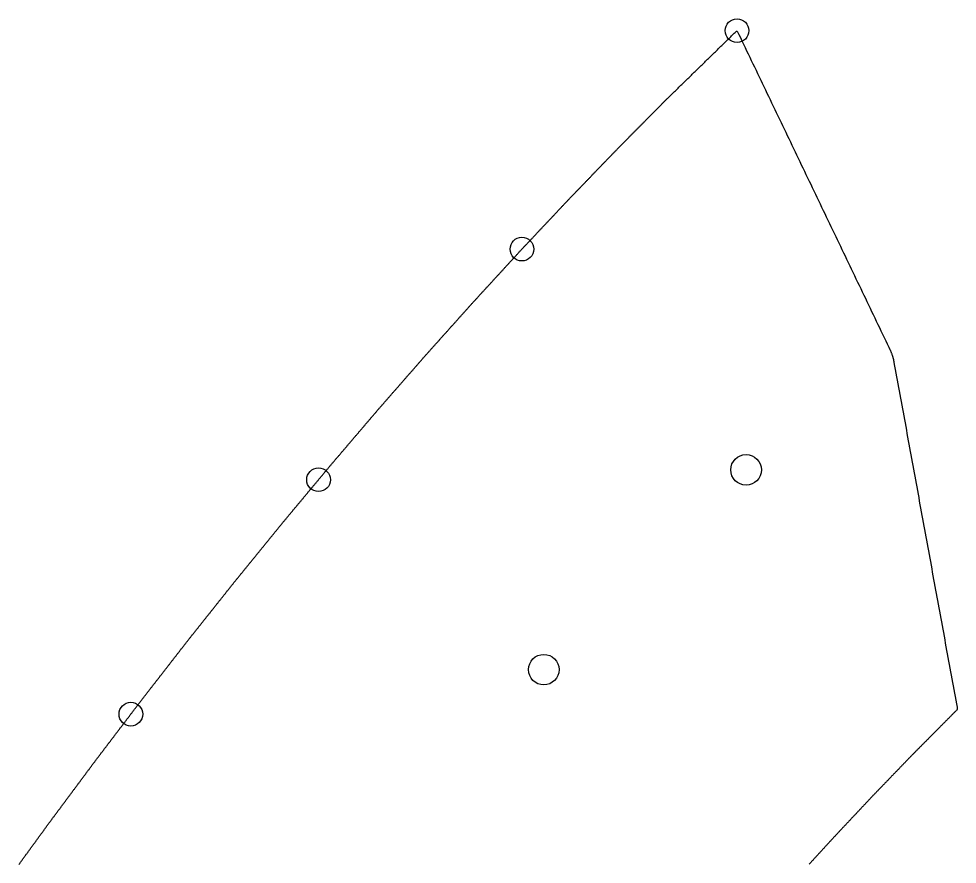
# Model space of a CAD drawing. Extents: x 1 to 322, y 1 to 270.
# Drawn here: x 70.38 to 90.2, y 53.63 to 71.47 of the extents above; entities that cross this region are included whole.
import ezdxf

# ---------------------------------------------------------------- set-up
doc = ezdxf.new("R2010")
doc.units = 0
doc.layers.get('0').update_dxf_attribs({"linetype": 'CONTINUOUS'})
doc.layers.add('DRILLING', color=3, linetype='CONTINUOUS')
doc.layers.add('RIB_INDICATION', color=1, linetype='CONTINUOUS')

msp = doc.modelspace()

# ---------------------------------------------------------------- linework, layer by layer
msp.add_polyline3d([(70.3823, 53.621, 0), (70.3922, 53.6346, 0), (70.4022, 53.6482, 0), (70.4121, 53.6619, 0), (70.422, 53.6755, 0), (70.4319, 53.6891, 0), (70.4419, 53.7027, 0), (70.4518, 53.7164, 0), (70.4617, 53.73, 0), (70.4716, 53.7436, 0), (70.4816, 53.7573, 0), (70.4915, 53.7709, 0), (70.5014, 53.7845, 0), (70.5113, 53.7981, 0), (70.5213, 53.8118, 0), (70.5312, 53.8254, 0), (70.5411, 53.839, 0), (70.551, 53.8526, 0), (70.561, 53.8663, 0), (70.5709, 53.8799, 0), (70.5808, 53.8935, 0), (70.5907, 53.9071, 0), (70.6007, 53.9208, 0), (70.6106, 53.9344, 0), (70.6205, 53.948, 0), (70.6304, 53.9616, 0), (70.6404, 53.9753, 0), (70.6503, 53.9889, 0), (70.6602, 54.0025, 0), (70.6701, 54.0162, 0), (70.6801, 54.0298, 0), (70.69, 54.0434, 0), (70.6999, 54.057, 0), (70.7098, 54.0707, 0), (70.7198, 54.0843, 0), (70.7297, 54.0979, 0), (70.7396, 54.1115, 0), (70.7495, 54.1252, 0), (70.7595, 54.1388, 0), (70.7694, 54.1524, 0), (70.7793, 54.166, 0), (70.7892, 54.1797, 0), (70.7992, 54.1933, 0), (70.8091, 54.2069, 0), (70.819, 54.2205, 0), (70.8289, 54.2342, 0), (70.8389, 54.2478, 0), (70.8488, 54.2614, 0), (70.8587, 54.2751, 0), (70.8686, 54.2887, 0), (70.8786, 54.3023, 0), (70.8885, 54.3159, 0), (70.8984, 54.3296, 0), (70.9083, 54.3432, 0), (70.9183, 54.3568, 0), (70.9282, 54.3704, 0), (70.9381, 54.3841, 0), (70.948, 54.3977, 0), (70.958, 54.4113, 0), (70.9679, 54.4249, 0), (70.9778, 54.4386, 0), (70.9877, 54.4522, 0), (70.9977, 54.4658, 0), (71.0076, 54.4795, 0), (71.0175, 54.4931, 0), (71.0275, 54.5066, 0), (71.0374, 54.52, 0), (71.0474, 54.5334, 0), (71.0574, 54.5468, 0), (71.0674, 54.5602, 0), (71.0773, 54.5736, 0), (71.0873, 54.587, 0), (71.0973, 54.6004, 0), (71.1073, 54.6138, 0), (71.1172, 54.6272, 0), (71.1272, 54.6406, 0), (71.1372, 54.654, 0), (71.1472, 54.6674, 0), (71.1571, 54.6808, 0), (71.1671, 54.6942, 0), (71.1771, 54.7076, 0), (71.1871, 54.721, 0), (71.197, 54.7344, 0), (71.207, 54.7478, 0), (71.217, 54.7612, 0), (71.227, 54.7746, 0), (71.2369, 54.7879, 0), (71.2469, 54.8013, 0), (71.2569, 54.8147, 0), (71.2669, 54.8281, 0), (71.2768, 54.8415, 0), (71.2868, 54.8549, 0), (71.2968, 54.8683, 0), (71.3067, 54.8817, 0), (71.3167, 54.8951, 0), (71.3267, 54.9085, 0), (71.3367, 54.9219, 0), (71.3466, 54.9353, 0), (71.3566, 54.9487, 0), (71.3666, 54.9621, 0), (71.3766, 54.9755, 0), (71.3865, 54.9889, 0), (71.3965, 55.0023, 0), (71.4065, 55.0157, 0), (71.4165, 55.0291, 0), (71.4264, 55.0425, 0), (71.4364, 55.0559, 0), (71.4464, 55.0693, 0), (71.4564, 55.0827, 0), (71.4663, 55.0961, 0), (71.4763, 55.1095, 0), (71.4863, 55.1229, 0), (71.4963, 55.1363, 0), (71.5062, 55.1497, 0), (71.5162, 55.1631, 0), (71.5262, 55.1765, 0), (71.5362, 55.1899, 0), (71.5461, 55.2033, 0), (71.5561, 55.2167, 0), (71.5661, 55.2301, 0), (71.5761, 55.2435, 0), (71.586, 55.2569, 0), (71.596, 55.2703, 0), (71.606, 55.2837, 0), (71.616, 55.2971, 0), (71.6259, 55.3105, 0), (71.6359, 55.3239, 0), (71.6459, 55.3373, 0), (71.6559, 55.3507, 0), (71.6658, 55.3641, 0), (71.6758, 55.3775, 0), (71.6858, 55.3909, 0), (71.6958, 55.4043, 0), (71.7057, 55.4177, 0), (71.7157, 55.431, 0), (71.7257, 55.4444, 0), (71.7357, 55.4578, 0), (71.7456, 55.4712, 0), (71.7556, 55.4846, 0), (71.7656, 55.498, 0), (71.7756, 55.5114, 0), (71.7855, 55.5248, 0), (71.7955, 55.5382, 0), (71.8055, 55.5516, 0), (71.8155, 55.565, 0), (71.8254, 55.5784, 0), (71.8354, 55.5918, 0), (71.8454, 55.6052, 0), (71.8554, 55.6186, 0), (71.8653, 55.632, 0), (71.8753, 55.6454, 0), (71.8853, 55.6588, 0), (71.8953, 55.6722, 0), (71.9052, 55.6856, 0), (71.9152, 55.699, 0), (71.9252, 55.7124, 0), (71.9352, 55.7258, 0), (71.9451, 55.7392, 0), (71.9551, 55.7526, 0), (71.9651, 55.766, 0), (71.9751, 55.7794, 0), (71.985, 55.7928, 0), (71.995, 55.8062, 0), (72.005, 55.8195, 0), (72.015, 55.8326, 0), (72.0251, 55.8458, 0), (72.0351, 55.859, 0), (72.0451, 55.8721, 0), (72.0551, 55.8853, 0), (72.0652, 55.8985, 0), (72.0752, 55.9116, 0), (72.0852, 55.9248, 0), (72.0952, 55.938, 0), (72.1053, 55.9511, 0), (72.1153, 55.9643, 0), (72.1253, 55.9775, 0), (72.1353, 55.9907, 0), (72.1454, 56.0038, 0), (72.1554, 56.017, 0), (72.1654, 56.0302, 0), (72.1754, 56.0433, 0), (72.1855, 56.0565, 0), (72.1955, 56.0697, 0), (72.2055, 56.0828, 0), (72.2155, 56.096, 0), (72.2256, 56.1092, 0), (72.2356, 56.1223, 0), (72.2456, 56.1355, 0), (72.2556, 56.1487, 0), (72.2657, 56.1619, 0), (72.2757, 56.175, 0), (72.2857, 56.1882, 0), (72.2957, 56.2014, 0), (72.3058, 56.2145, 0), (72.3158, 56.2277, 0), (72.3258, 56.2409, 0), (72.3358, 56.254, 0), (72.3459, 56.2672, 0), (72.3559, 56.2804, 0), (72.3659, 56.2936, 0), (72.3759, 56.3067, 0), (72.386, 56.3199, 0), (72.396, 56.3331, 0), (72.406, 56.3462, 0), (72.416, 56.3594, 0), (72.4261, 56.3726, 0), (72.4361, 56.3857, 0), (72.4461, 56.3989, 0), (72.4561, 56.4121, 0), (72.4662, 56.4252, 0), (72.4762, 56.4384, 0), (72.4862, 56.4516, 0), (72.4962, 56.4648, 0), (72.5063, 56.4779, 0), (72.5163, 56.4911, 0), (72.5263, 56.5043, 0), (72.5363, 56.5174, 0), (72.5463, 56.5306, 0), (72.5564, 56.5438, 0), (72.5664, 56.5569, 0), (72.5764, 56.5701, 0), (72.5864, 56.5833, 0), (72.5965, 56.5965, 0), (72.6065, 56.6096, 0), (72.6165, 56.6228, 0), (72.6265, 56.636, 0), (72.6366, 56.6491, 0), (72.6466, 56.6623, 0), (72.6566, 56.6755, 0), (72.6666, 56.6886, 0), (72.6767, 56.7018, 0), (72.6867, 56.715, 0), (72.6967, 56.7281, 0), (72.7067, 56.7413, 0), (72.7168, 56.7545, 0), (72.7268, 56.7677, 0), (72.7368, 56.7808, 0), (72.7468, 56.794, 0), (72.7569, 56.8072, 0), (72.7669, 56.8203, 0), (72.7769, 56.8335, 0), (72.7869, 56.8467, 0), (72.797, 56.8598, 0), (72.807, 56.873, 0), (72.817, 56.8862, 0), (72.827, 56.8994, 0), (72.8371, 56.9125, 0), (72.8471, 56.9257, 0), (72.8571, 56.9389, 0), (72.8671, 56.952, 0), (72.8772, 56.9652, 0), (72.8872, 56.9784, 0), (72.8972, 56.9915, 0), (72.9072, 57.0047, 0), (72.9173, 57.0179, 0), (72.9273, 57.031, 0), (72.9373, 57.0442, 0), (72.9473, 57.0574, 0), (72.9574, 57.0706, 0), (72.9674, 57.0837, 0), (72.9774, 57.0969, 0), (72.9875, 57.1099, 0), (72.9975, 57.1228, 0), (73.0076, 57.1358, 0), (73.0177, 57.1487, 0), (73.0278, 57.1617, 0), (73.0378, 57.1746, 0), (73.0479, 57.1875, 0), (73.058, 57.2005, 0), (73.0681, 57.2134, 0), (73.0781, 57.2264, 0), (73.0882, 57.2393, 0), (73.0983, 57.2522, 0), (73.1084, 57.2652, 0), (73.1184, 57.2781, 0), (73.1285, 57.2911, 0), (73.1386, 57.304, 0), (73.1487, 57.317, 0), (73.1587, 57.3299, 0), (73.1688, 57.3428, 0), (73.1789, 57.3558, 0), (73.189, 57.3687, 0), (73.199, 57.3817, 0), (73.2091, 57.3946, 0), (73.2192, 57.4075, 0), (73.2293, 57.4205, 0), (73.2393, 57.4334, 0), (73.2494, 57.4464, 0), (73.2595, 57.4593, 0), (73.2696, 57.4722, 0), (73.2796, 57.4852, 0), (73.2897, 57.4981, 0), (73.2998, 57.5111, 0), (73.3099, 57.524, 0), (73.3199, 57.537, 0), (73.33, 57.5499, 0), (73.3401, 57.5628, 0), (73.3502, 57.5758, 0), (73.3602, 57.5887, 0), (73.3703, 57.6017, 0), (73.3804, 57.6146, 0), (73.3905, 57.6275, 0), (73.4005, 57.6405, 0), (73.4106, 57.6534, 0), (73.4207, 57.6664, 0), (73.4308, 57.6793, 0), (73.4408, 57.6922, 0), (73.4509, 57.7052, 0), (73.461, 57.7181, 0), (73.4711, 57.7311, 0), (73.4811, 57.744, 0), (73.4912, 57.7569, 0), (73.5013, 57.7699, 0), (73.5114, 57.7828, 0), (73.5214, 57.7958, 0), (73.5315, 57.8087, 0), (73.5416, 57.8217, 0), (73.5517, 57.8346, 0), (73.5617, 57.8475, 0), (73.5718, 57.8605, 0), (73.5819, 57.8734, 0), (73.592, 57.8864, 0), (73.602, 57.8993, 0), (73.6121, 57.9122, 0), (73.6222, 57.9252, 0), (73.6322, 57.9381, 0), (73.6423, 57.9511, 0), (73.6524, 57.964, 0), (73.6625, 57.9769, 0), (73.6725, 57.9899, 0), (73.6826, 58.0028, 0), (73.6927, 58.0158, 0), (73.7028, 58.0287, 0), (73.7128, 58.0417, 0), (73.7229, 58.0546, 0), (73.733, 58.0675, 0), (73.7431, 58.0805, 0), (73.7531, 58.0934, 0), (73.7632, 58.1064, 0), (73.7733, 58.1193, 0), (73.7834, 58.1322, 0), (73.7934, 58.1452, 0), (73.8035, 58.1581, 0), (73.8136, 58.1711, 0), (73.8237, 58.184, 0), (73.8337, 58.1969, 0), (73.8438, 58.2099, 0), (73.8539, 58.2228, 0), (73.864, 58.2358, 0), (73.874, 58.2487, 0), (73.8841, 58.2616, 0), (73.8942, 58.2746, 0), (73.9043, 58.2875, 0), (73.9143, 58.3005, 0), (73.9244, 58.3134, 0), (73.9345, 58.3264, 0), (73.9446, 58.3393, 0), (73.9546, 58.3522, 0), (73.9647, 58.3652, 0), (73.9748, 58.3779, 0), (73.985, 58.3906, 0), (73.9951, 58.4034, 0), (74.0052, 58.4161, 0), (74.0153, 58.4288, 0), (74.0255, 58.4415, 0), (74.0356, 58.4542, 0), (74.0457, 58.4669, 0), (74.0558, 58.4796, 0), (74.0659, 58.4923, 0), (74.0761, 58.5051, 0), (74.0862, 58.5178, 0), (74.0963, 58.5305, 0), (74.1064, 58.5432, 0), (74.1166, 58.5559, 0), (74.1267, 58.5686, 0), (74.1368, 58.5813, 0), (74.1469, 58.594, 0), (74.1571, 58.6068, 0), (74.1672, 58.6195, 0), (74.1773, 58.6322, 0), (74.1874, 58.6449, 0), (74.1976, 58.6576, 0), (74.2077, 58.6703, 0), (74.2178, 58.683, 0), (74.2279, 58.6957, 0), (74.2381, 58.7085, 0), (74.2482, 58.7212, 0), (74.2583, 58.7339, 0), (74.2684, 58.7466, 0), (74.2786, 58.7593, 0), (74.2887, 58.772, 0), (74.2988, 58.7847, 0), (74.3089, 58.7974, 0), (74.3191, 58.8102, 0), (74.3292, 58.8229, 0), (74.3393, 58.8356, 0), (74.3494, 58.8483, 0), (74.3596, 58.861, 0), (74.3697, 58.8737, 0), (74.3798, 58.8864, 0), (74.3899, 58.8991, 0), (74.4001, 58.9119, 0), (74.4102, 58.9246, 0), (74.4203, 58.9373, 0), (74.4304, 58.95, 0), (74.4406, 58.9627, 0), (74.4507, 58.9754, 0), (74.4608, 58.9881, 0), (74.4709, 59.0008, 0), (74.4811, 59.0136, 0), (74.4912, 59.0263, 0), (74.5013, 59.039, 0), (74.5114, 59.0517, 0), (74.5216, 59.0644, 0), (74.5317, 59.0771, 0), (74.5418, 59.0898, 0), (74.5519, 59.1025, 0), (74.5621, 59.1153, 0), (74.5722, 59.128, 0), (74.5823, 59.1407, 0), (74.5924, 59.1534, 0), (74.6026, 59.1661, 0), (74.6127, 59.1788, 0), (74.6228, 59.1915, 0), (74.6329, 59.2042, 0), (74.643, 59.217, 0), (74.6532, 59.2297, 0), (74.6633, 59.2424, 0), (74.6734, 59.2551, 0), (74.6835, 59.2678, 0), (74.6937, 59.2805, 0), (74.7038, 59.2932, 0), (74.7139, 59.3059, 0), (74.724, 59.3187, 0), (74.7342, 59.3314, 0), (74.7443, 59.3441, 0), (74.7544, 59.3568, 0), (74.7645, 59.3695, 0), (74.7747, 59.3822, 0), (74.7848, 59.3949, 0), (74.7949, 59.4076, 0), (74.805, 59.4204, 0), (74.8152, 59.4331, 0), (74.8253, 59.4458, 0), (74.8354, 59.4585, 0), (74.8455, 59.4712, 0), (74.8557, 59.4839, 0), (74.8658, 59.4966, 0), (74.8759, 59.5093, 0), (74.886, 59.5221, 0), (74.8962, 59.5348, 0), (74.9063, 59.5475, 0), (74.9164, 59.5602, 0), (74.9265, 59.5729, 0), (74.9367, 59.5856, 0), (74.9468, 59.5983, 0), (74.9569, 59.611, 0), (74.9671, 59.6235, 0), (74.9773, 59.636, 0), (74.9874, 59.6485, 0), (74.9976, 59.661, 0), (75.0078, 59.6735, 0), (75.018, 59.686, 0), (75.0281, 59.6984, 0), (75.0383, 59.7109, 0), (75.0485, 59.7234, 0), (75.0587, 59.7359, 0), (75.0688, 59.7484, 0), (75.079, 59.7609, 0), (75.0892, 59.7734, 0), (75.0994, 59.7858, 0), (75.1095, 59.7983, 0), (75.1197, 59.8108, 0), (75.1299, 59.8233, 0), (75.14, 59.8358, 0), (75.1502, 59.8483, 0), (75.1604, 59.8607, 0), (75.1706, 59.8732, 0), (75.1807, 59.8857, 0), (75.1909, 59.8982, 0), (75.2011, 59.9107, 0), (75.2113, 59.9232, 0), (75.2214, 59.9356, 0), (75.2316, 59.9481, 0), (75.2418, 59.9606, 0), (75.252, 59.9731, 0), (75.2621, 59.9856, 0), (75.2723, 59.9981, 0), (75.2825, 60.0106, 0), (75.2927, 60.023, 0), (75.3028, 60.0355, 0), (75.313, 60.048, 0), (75.3232, 60.0605, 0), (75.3334, 60.073, 0), (75.3435, 60.0855, 0), (75.3537, 60.0979, 0), (75.3639, 60.1104, 0), (75.3741, 60.1229, 0), (75.3842, 60.1354, 0), (75.3944, 60.1479, 0), (75.4046, 60.1604, 0), (75.4148, 60.1728, 0), (75.4249, 60.1853, 0), (75.4351, 60.1978, 0), (75.4453, 60.2103, 0), (75.4555, 60.2228, 0), (75.4656, 60.2353, 0), (75.4758, 60.2477, 0), (75.486, 60.2602, 0), (75.4962, 60.2727, 0), (75.5063, 60.2852, 0), (75.5165, 60.2977, 0), (75.5267, 60.3102, 0), (75.5369, 60.3227, 0), (75.547, 60.3351, 0), (75.5572, 60.3476, 0), (75.5674, 60.3601, 0), (75.5775, 60.3726, 0), (75.5877, 60.3851, 0), (75.5979, 60.3976, 0), (75.6081, 60.41, 0), (75.6182, 60.4225, 0), (75.6284, 60.435, 0), (75.6386, 60.4475, 0), (75.6488, 60.46, 0), (75.6589, 60.4725, 0), (75.6691, 60.4849, 0), (75.6793, 60.4974, 0), (75.6895, 60.5099, 0), (75.6996, 60.5224, 0), (75.7098, 60.5349, 0), (75.72, 60.5474, 0), (75.7302, 60.5599, 0), (75.7403, 60.5723, 0), (75.7505, 60.5848, 0), (75.7607, 60.5973, 0), (75.7709, 60.6098, 0), (75.781, 60.6223, 0), (75.7912, 60.6348, 0), (75.8014, 60.6472, 0), (75.8116, 60.6597, 0), (75.8217, 60.6722, 0), (75.8319, 60.6847, 0), (75.8421, 60.6972, 0), (75.8523, 60.7097, 0), (75.8624, 60.7221, 0), (75.8726, 60.7346, 0), (75.8828, 60.7471, 0), (75.893, 60.7596, 0), (75.9031, 60.7721, 0), (75.9133, 60.7846, 0), (75.9235, 60.7971, 0), (75.9337, 60.8095, 0), (75.9438, 60.822, 0), (75.954, 60.8345, 0), (75.9642, 60.8467, 0), (75.9745, 60.859, 0), (75.9847, 60.8713, 0), (75.9949, 60.8835, 0), (76.0051, 60.8958, 0), (76.0154, 60.908, 0), (76.0256, 60.9203, 0), (76.0358, 60.9325, 0), (76.046, 60.9448, 0), (76.0563, 60.957, 0), (76.0665, 60.9693, 0), (76.0767, 60.9816, 0), (76.0869, 60.9938, 0), (76.0972, 61.0061, 0), (76.1074, 61.0183, 0), (76.1176, 61.0306, 0), (76.1278, 61.0428, 0), (76.138, 61.0551, 0), (76.1483, 61.0673, 0), (76.1585, 61.0796, 0), (76.1687, 61.0919, 0), (76.1789, 61.1041, 0), (76.1892, 61.1164, 0), (76.1994, 61.1286, 0), (76.2096, 61.1409, 0), (76.2198, 61.1531, 0), (76.2301, 61.1654, 0), (76.2403, 61.1776, 0), (76.2505, 61.1899, 0), (76.2607, 61.2022, 0), (76.271, 61.2144, 0), (76.2812, 61.2267, 0), (76.2914, 61.2389, 0), (76.3016, 61.2512, 0), (76.3119, 61.2634, 0), (76.3221, 61.2757, 0), (76.3323, 61.2879, 0), (76.3425, 61.3002, 0), (76.3528, 61.3125, 0), (76.363, 61.3247, 0), (76.3732, 61.337, 0), (76.3834, 61.3492, 0), (76.3937, 61.3615, 0), (76.4039, 61.3737, 0), (76.4141, 61.386, 0), (76.4243, 61.3982, 0), (76.4346, 61.4105, 0), (76.4448, 61.4228, 0), (76.455, 61.435, 0), (76.4652, 61.4473, 0), (76.4755, 61.4595, 0), (76.4857, 61.4718, 0), (76.4959, 61.484, 0), (76.5061, 61.4963, 0), (76.5163, 61.5086, 0), (76.5266, 61.5208, 0), (76.5368, 61.5331, 0), (76.547, 61.5453, 0), (76.5572, 61.5576, 0), (76.5675, 61.5698, 0), (76.5777, 61.5821, 0), (76.5879, 61.5943, 0), (76.5981, 61.6066, 0), (76.6084, 61.6189, 0), (76.6186, 61.6311, 0), (76.6288, 61.6434, 0), (76.639, 61.6556, 0), (76.6493, 61.6679, 0), (76.6595, 61.6801, 0), (76.6697, 61.6924, 0), (76.6799, 61.7046, 0), (76.6902, 61.7169, 0), (76.7004, 61.7292, 0), (76.7106, 61.7414, 0), (76.7208, 61.7537, 0), (76.7311, 61.7659, 0), (76.7413, 61.7782, 0), (76.7515, 61.7904, 0), (76.7617, 61.8027, 0), (76.772, 61.8149, 0), (76.7822, 61.8272, 0), (76.7924, 61.8395, 0), (76.8026, 61.8517, 0), (76.8129, 61.864, 0), (76.8231, 61.8762, 0), (76.8333, 61.8885, 0), (76.8435, 61.9007, 0), (76.8538, 61.913, 0), (76.864, 61.9252, 0), (76.8742, 61.9375, 0), (76.8844, 61.9498, 0), (76.8947, 61.962, 0), (76.9049, 61.9743, 0), (76.9151, 61.9865, 0), (76.9253, 61.9988, 0), (76.9355, 62.011, 0), (76.9458, 62.0233, 0), (76.956, 62.0355, 0), (76.9663, 62.0475, 0), (76.9766, 62.0596, 0), (76.9868, 62.0716, 0), (76.9971, 62.0836, 0), (77.0074, 62.0956, 0), (77.0177, 62.1077, 0), (77.0279, 62.1197, 0), (77.0382, 62.1317, 0), (77.0485, 62.1437, 0), (77.0588, 62.1558, 0), (77.069, 62.1678, 0), (77.0793, 62.1798, 0), (77.0896, 62.1919, 0), (77.0998, 62.2039, 0), (77.1101, 62.2159, 0), (77.1204, 62.2279, 0), (77.1307, 62.24, 0), (77.1409, 62.252, 0), (77.1512, 62.264, 0), (77.1615, 62.276, 0), (77.1718, 62.2881, 0), (77.182, 62.3001, 0), (77.1923, 62.3121, 0), (77.2026, 62.3242, 0), (77.2129, 62.3362, 0), (77.2231, 62.3482, 0), (77.2334, 62.3602, 0), (77.2437, 62.3723, 0), (77.254, 62.3843, 0), (77.2642, 62.3963, 0), (77.2745, 62.4083, 0), (77.2848, 62.4204, 0), (77.2951, 62.4324, 0), (77.3053, 62.4444, 0), (77.3156, 62.4565, 0), (77.3259, 62.4685, 0), (77.3362, 62.4805, 0), (77.3464, 62.4925, 0), (77.3567, 62.5046, 0), (77.367, 62.5166, 0), (77.3773, 62.5286, 0), (77.3875, 62.5406, 0), (77.3978, 62.5527, 0), (77.4081, 62.5647, 0), (77.4184, 62.5767, 0), (77.4286, 62.5888, 0), (77.4389, 62.6008, 0), (77.4492, 62.6128, 0), (77.4594, 62.6248, 0), (77.4697, 62.6369, 0), (77.48, 62.6489, 0), (77.4903, 62.6609, 0), (77.5005, 62.6729, 0), (77.5108, 62.685, 0), (77.5211, 62.697, 0), (77.5314, 62.709, 0), (77.5416, 62.7211, 0), (77.5519, 62.7331, 0), (77.5622, 62.7451, 0), (77.5725, 62.7571, 0), (77.5827, 62.7692, 0), (77.593, 62.7812, 0), (77.6033, 62.7932, 0), (77.6136, 62.8052, 0), (77.6238, 62.8173, 0), (77.6341, 62.8293, 0), (77.6444, 62.8413, 0), (77.6547, 62.8534, 0), (77.6649, 62.8654, 0), (77.6752, 62.8774, 0), (77.6855, 62.8894, 0), (77.6958, 62.9015, 0), (77.706, 62.9135, 0), (77.7163, 62.9255, 0), (77.7266, 62.9375, 0), (77.7369, 62.9496, 0), (77.7471, 62.9616, 0), (77.7574, 62.9736, 0), (77.7677, 62.9857, 0), (77.778, 62.9977, 0), (77.7882, 63.0097, 0), (77.7985, 63.0217, 0), (77.8088, 63.0338, 0), (77.819, 63.0458, 0), (77.8293, 63.0578, 0), (77.8396, 63.0698, 0), (77.8499, 63.0819, 0), (77.8601, 63.0939, 0), (77.8704, 63.1059, 0), (77.8807, 63.118, 0), (77.891, 63.13, 0), (77.9012, 63.142, 0), (77.9115, 63.154, 0), (77.9218, 63.1661, 0), (77.9321, 63.1781, 0), (77.9423, 63.1901, 0), (77.9526, 63.2021, 0), (77.9629, 63.2141, 0), (77.9732, 63.2259, 0), (77.9836, 63.2377, 0), (77.9939, 63.2495, 0), (78.0042, 63.2613, 0), (78.0145, 63.2731, 0), (78.0249, 63.2849, 0), (78.0352, 63.2967, 0), (78.0455, 63.3085, 0), (78.0558, 63.3203, 0), (78.0661, 63.3321, 0), (78.0765, 63.3439, 0), (78.0868, 63.3557, 0), (78.0971, 63.3675, 0), (78.1074, 63.3793, 0), (78.1178, 63.3911, 0), (78.1281, 63.4029, 0), (78.1384, 63.4147, 0), (78.1487, 63.4265, 0), (78.1591, 63.4383, 0), (78.1694, 63.4501, 0), (78.1797, 63.4619, 0), (78.19, 63.4737, 0), (78.2004, 63.4855, 0), (78.2107, 63.4973, 0), (78.221, 63.5091, 0), (78.2313, 63.5209, 0), (78.2417, 63.5327, 0), (78.252, 63.5445, 0), (78.2623, 63.5563, 0), (78.2726, 63.5681, 0), (78.283, 63.5799, 0), (78.2933, 63.5917, 0), (78.3036, 63.6035, 0), (78.3139, 63.6153, 0), (78.3243, 63.6271, 0), (78.3346, 63.6389, 0), (78.3449, 63.6507, 0), (78.3552, 63.6625, 0), (78.3655, 63.6743, 0), (78.3759, 63.6861, 0), (78.3862, 63.6979, 0), (78.3965, 63.7096, 0), (78.4068, 63.7214, 0), (78.4172, 63.7332, 0), (78.4275, 63.745, 0), (78.4378, 63.7568, 0), (78.4481, 63.7686, 0), (78.4585, 63.7804, 0), (78.4688, 63.7922, 0), (78.4791, 63.804, 0), (78.4894, 63.8158, 0), (78.4998, 63.8276, 0), (78.5101, 63.8394, 0), (78.5204, 63.8512, 0), (78.5307, 63.863, 0), (78.5411, 63.8748, 0), (78.5514, 63.8866, 0), (78.5617, 63.8984, 0), (78.572, 63.9102, 0), (78.5824, 63.922, 0), (78.5927, 63.9338, 0), (78.603, 63.9456, 0), (78.6133, 63.9574, 0), (78.6237, 63.9692, 0), (78.634, 63.981, 0), (78.6443, 63.9928, 0), (78.6546, 64.0046, 0), (78.665, 64.0164, 0), (78.6753, 64.0282, 0), (78.6856, 64.04, 0), (78.6959, 64.0518, 0), (78.7062, 64.0636, 0), (78.7166, 64.0754, 0), (78.7269, 64.0872, 0), (78.7372, 64.099, 0), (78.7475, 64.1108, 0), (78.7579, 64.1226, 0), (78.7682, 64.1344, 0), (78.7785, 64.1462, 0), (78.7888, 64.158, 0), (78.7992, 64.1698, 0), (78.8095, 64.1816, 0), (78.8198, 64.1934, 0), (78.8301, 64.2052, 0), (78.8405, 64.217, 0), (78.8508, 64.2288, 0), (78.8611, 64.2406, 0), (78.8714, 64.2524, 0), (78.8818, 64.2642, 0), (78.8921, 64.276, 0), (78.9024, 64.2878, 0), (78.9127, 64.2996, 0), (78.9231, 64.3114, 0), (78.9334, 64.3232, 0), (78.9437, 64.335, 0), (78.954, 64.3468, 0), (78.9644, 64.3586, 0), (78.9747, 64.3703, 0), (78.9851, 64.3819, 0), (78.9954, 64.3934, 0), (79.0058, 64.405, 0), (79.0162, 64.4166, 0), (79.0266, 64.4281, 0), (79.0369, 64.4397, 0), (79.0473, 64.4513, 0), (79.0577, 64.4628, 0), (79.0681, 64.4744, 0), (79.0784, 64.486, 0), (79.0888, 64.4976, 0), (79.0992, 64.5091, 0), (79.1096, 64.5207, 0), (79.1199, 64.5323, 0), (79.1303, 64.5438, 0), (79.1407, 64.5554, 0), (79.1511, 64.567, 0), (79.1614, 64.5785, 0), (79.1718, 64.5901, 0), (79.1822, 64.6017, 0), (79.1926, 64.6133, 0), (79.2029, 64.6248, 0), (79.2133, 64.6364, 0), (79.2237, 64.648, 0), (79.2341, 64.6595, 0), (79.2444, 64.6711, 0), (79.2548, 64.6827, 0), (79.2652, 64.6943, 0), (79.2755, 64.7058, 0), (79.2859, 64.7174, 0), (79.2963, 64.729, 0), (79.3067, 64.7405, 0), (79.317, 64.7521, 0), (79.3274, 64.7637, 0), (79.3378, 64.7752, 0), (79.3482, 64.7868, 0), (79.3585, 64.7984, 0), (79.3689, 64.81, 0), (79.3793, 64.8215, 0), (79.3897, 64.8331, 0), (79.4, 64.8447, 0), (79.4104, 64.8562, 0), (79.4208, 64.8678, 0), (79.4312, 64.8794, 0), (79.4415, 64.891, 0), (79.4519, 64.9025, 0), (79.4623, 64.9141, 0), (79.4727, 64.9257, 0), (79.483, 64.9372, 0), (79.4934, 64.9488, 0), (79.5038, 64.9604, 0), (79.5142, 64.9719, 0), (79.5245, 64.9835, 0), (79.5349, 64.9951, 0), (79.5453, 65.0067, 0), (79.5557, 65.0182, 0), (79.566, 65.0298, 0), (79.5764, 65.0414, 0), (79.5868, 65.0529, 0), (79.5971, 65.0645, 0), (79.6075, 65.0761, 0), (79.6179, 65.0876, 0), (79.6283, 65.0992, 0), (79.6386, 65.1108, 0), (79.649, 65.1224, 0), (79.6594, 65.1339, 0), (79.6698, 65.1455, 0), (79.6801, 65.1571, 0), (79.6905, 65.1686, 0), (79.7009, 65.1802, 0), (79.7113, 65.1918, 0), (79.7216, 65.2034, 0), (79.732, 65.2149, 0), (79.7424, 65.2265, 0), (79.7528, 65.2381, 0), (79.7631, 65.2496, 0), (79.7735, 65.2612, 0), (79.7839, 65.2728, 0), (79.7943, 65.2843, 0), (79.8046, 65.2959, 0), (79.815, 65.3075, 0), (79.8254, 65.3191, 0), (79.8358, 65.3306, 0), (79.8461, 65.3422, 0), (79.8565, 65.3538, 0), (79.8669, 65.3653, 0), (79.8772, 65.3769, 0), (79.8876, 65.3885, 0), (79.898, 65.4, 0), (79.9084, 65.4116, 0), (79.9187, 65.4232, 0), (79.9291, 65.4348, 0), (79.9395, 65.4463, 0), (79.9499, 65.4579, 0), (79.9602, 65.4695, 0), (79.9706, 65.481, 0), (79.981, 65.4926, 0), (79.9914, 65.5041, 0), (80.0018, 65.5154, 0), (80.0122, 65.5267, 0), (80.0227, 65.5381, 0), (80.0331, 65.5494, 0), (80.0435, 65.5608, 0), (80.0539, 65.5721, 0), (80.0644, 65.5834, 0), (80.0748, 65.5948, 0), (80.0852, 65.6061, 0), (80.0956, 65.6175, 0), (80.1061, 65.6288, 0), (80.1165, 65.6402, 0), (80.1269, 65.6515, 0), (80.1373, 65.6628, 0), (80.1478, 65.6742, 0), (80.1582, 65.6855, 0), (80.1686, 65.6969, 0), (80.179, 65.7082, 0), (80.1894, 65.7195, 0), (80.1999, 65.7309, 0), (80.2103, 65.7422, 0), (80.2207, 65.7536, 0), (80.2311, 65.7649, 0), (80.2416, 65.7763, 0), (80.252, 65.7876, 0), (80.2624, 65.7989, 0), (80.2728, 65.8103, 0), (80.2833, 65.8216, 0), (80.2937, 65.833, 0), (80.3041, 65.8443, 0), (80.3145, 65.8557, 0), (80.325, 65.867, 0), (80.3354, 65.8783, 0), (80.3458, 65.8897, 0), (80.3562, 65.901, 0), (80.3667, 65.9124, 0), (80.3771, 65.9237, 0), (80.3875, 65.935, 0), (80.3979, 65.9464, 0), (80.4084, 65.9577, 0), (80.4188, 65.9691, 0), (80.4292, 65.9804, 0), (80.4396, 65.9918, 0), (80.4501, 66.0031, 0), (80.4605, 66.0144, 0), (80.4709, 66.0258, 0), (80.4813, 66.0371, 0), (80.4917, 66.0485, 0), (80.5022, 66.0598, 0), (80.5126, 66.0711, 0), (80.523, 66.0825, 0), (80.5334, 66.0938, 0), (80.5439, 66.1052, 0), (80.5543, 66.1165, 0), (80.5647, 66.1279, 0), (80.5751, 66.1392, 0), (80.5856, 66.1505, 0), (80.596, 66.1619, 0), (80.6064, 66.1732, 0), (80.6168, 66.1846, 0), (80.6273, 66.1959, 0), (80.6377, 66.2073, 0), (80.6481, 66.2186, 0), (80.6585, 66.2299, 0), (80.669, 66.2413, 0), (80.6794, 66.2526, 0), (80.6898, 66.264, 0), (80.7002, 66.2753, 0), (80.7107, 66.2866, 0), (80.7211, 66.298, 0), (80.7315, 66.3093, 0), (80.7419, 66.3207, 0), (80.7523, 66.332, 0), (80.7628, 66.3434, 0), (80.7732, 66.3547, 0), (80.7836, 66.366, 0), (80.794, 66.3774, 0), (80.8045, 66.3887, 0), (80.8149, 66.4001, 0), (80.8253, 66.4114, 0), (80.8357, 66.4227, 0), (80.8462, 66.4341, 0), (80.8566, 66.4454, 0), (80.867, 66.4568, 0), (80.8774, 66.4681, 0), (80.8879, 66.4795, 0), (80.8983, 66.4908, 0), (80.9087, 66.5021, 0), (80.9191, 66.5135, 0), (80.9296, 66.5248, 0), (80.94, 66.5362, 0), (80.9504, 66.5475, 0), (80.9608, 66.5589, 0), (80.9713, 66.5702, 0), (80.9817, 66.5815, 0), (80.9921, 66.5929, 0), (81.0025, 66.6042, 0), (81.013, 66.6154, 0), (81.0235, 66.6265, 0), (81.0339, 66.6376, 0), (81.0444, 66.6487, 0), (81.0549, 66.6599, 0), (81.0654, 66.671, 0), (81.0758, 66.6821, 0), (81.0863, 66.6932, 0), (81.0968, 66.7043, 0), (81.1072, 66.7154, 0), (81.1177, 66.7265, 0), (81.1282, 66.7377, 0), (81.1387, 66.7488, 0), (81.1491, 66.7599, 0), (81.1596, 66.771, 0), (81.1701, 66.7821, 0), (81.1806, 66.7932, 0), (81.191, 66.8043, 0), (81.2015, 66.8154, 0), (81.212, 66.8266, 0), (81.2225, 66.8377, 0), (81.2329, 66.8488, 0), (81.2434, 66.8599, 0), (81.2539, 66.871, 0), (81.2644, 66.8821, 0), (81.2748, 66.8932, 0), (81.2853, 66.9044, 0), (81.2958, 66.9155, 0), (81.3063, 66.9266, 0), (81.3167, 66.9377, 0), (81.3272, 66.9488, 0), (81.3377, 66.9599, 0), (81.3481, 66.971, 0), (81.3586, 66.9822, 0), (81.3691, 66.9933, 0), (81.3796, 67.0044, 0), (81.39, 67.0155, 0), (81.4005, 67.0266, 0), (81.411, 67.0377, 0), (81.4215, 67.0488, 0), (81.4319, 67.0599, 0), (81.4424, 67.0711, 0), (81.4529, 67.0822, 0), (81.4634, 67.0933, 0), (81.4738, 67.1044, 0), (81.4843, 67.1155, 0), (81.4948, 67.1266, 0), (81.5053, 67.1377, 0), (81.5157, 67.1489, 0), (81.5262, 67.16, 0), (81.5367, 67.1711, 0), (81.5472, 67.1822, 0), (81.5576, 67.1933, 0), (81.5681, 67.2044, 0), (81.5786, 67.2155, 0), (81.5891, 67.2266, 0), (81.5995, 67.2378, 0), (81.61, 67.2489, 0), (81.6205, 67.26, 0), (81.6309, 67.2711, 0), (81.6414, 67.2822, 0), (81.6519, 67.2933, 0), (81.6624, 67.3044, 0), (81.6728, 67.3156, 0), (81.6833, 67.3267, 0), (81.6938, 67.3378, 0), (81.7043, 67.3489, 0), (81.7147, 67.36, 0), (81.7252, 67.3711, 0), (81.7357, 67.3822, 0), (81.7462, 67.3934, 0), (81.7566, 67.4045, 0), (81.7671, 67.4156, 0), (81.7776, 67.4267, 0), (81.7881, 67.4378, 0), (81.7985, 67.4489, 0), (81.809, 67.46, 0), (81.8195, 67.4711, 0), (81.83, 67.4823, 0), (81.8404, 67.4934, 0), (81.8509, 67.5045, 0), (81.8614, 67.5156, 0), (81.8718, 67.5267, 0), (81.8823, 67.5378, 0), (81.8928, 67.5489, 0), (81.9033, 67.5601, 0), (81.9137, 67.5712, 0), (81.9242, 67.5823, 0), (81.9347, 67.5934, 0), (81.9452, 67.6045, 0), (81.9556, 67.6156, 0), (81.9661, 67.6267, 0), (81.9766, 67.6378, 0), (81.9871, 67.649, 0), (81.9975, 67.6601, 0), (82.008, 67.6712, 0), (82.0185, 67.6823, 0), (82.029, 67.6934, 0), (82.0395, 67.7043, 0), (82.05, 67.7152, 0), (82.0605, 67.7261, 0), (82.071, 67.737, 0), (82.0816, 67.7479, 0), (82.0921, 67.7588, 0), (82.1026, 67.7697, 0), (82.1131, 67.7805, 0), (82.1237, 67.7914, 0), (82.1342, 67.8023, 0), (82.1447, 67.8132, 0), (82.1552, 67.8241, 0), (82.1658, 67.835, 0), (82.1763, 67.8459, 0), (82.1868, 67.8567, 0), (82.1973, 67.8676, 0), (82.2079, 67.8785, 0), (82.2184, 67.8894, 0), (82.2289, 67.9003, 0), (82.2394, 67.9112, 0), (82.2499, 67.922, 0), (82.2605, 67.9329, 0), (82.271, 67.9438, 0), (82.2815, 67.9547, 0), (82.292, 67.9656, 0), (82.3026, 67.9765, 0), (82.3131, 67.9874, 0), (82.3236, 67.9982, 0), (82.3341, 68.0091, 0), (82.3447, 68.02, 0), (82.3552, 68.0309, 0), (82.3657, 68.0418, 0), (82.3762, 68.0527, 0), (82.3868, 68.0636, 0), (82.3973, 68.0744, 0), (82.4078, 68.0853, 0), (82.4183, 68.0962, 0), (82.4289, 68.1071, 0), (82.4394, 68.118, 0), (82.4499, 68.1289, 0), (82.4604, 68.1397, 0), (82.471, 68.1506, 0), (82.4815, 68.1615, 0), (82.492, 68.1724, 0), (82.5025, 68.1833, 0), (82.513, 68.1942, 0), (82.5236, 68.2051, 0), (82.5341, 68.2159, 0), (82.5446, 68.2268, 0), (82.5551, 68.2377, 0), (82.5657, 68.2486, 0), (82.5762, 68.2595, 0), (82.5867, 68.2704, 0), (82.5972, 68.2813, 0), (82.6078, 68.2921, 0), (82.6183, 68.303, 0), (82.6288, 68.3139, 0), (82.6393, 68.3248, 0), (82.6499, 68.3357, 0), (82.6604, 68.3466, 0), (82.6709, 68.3574, 0), (82.6814, 68.3683, 0), (82.692, 68.3792, 0), (82.7025, 68.3901, 0), (82.713, 68.401, 0), (82.7235, 68.4119, 0), (82.734, 68.4228, 0), (82.7446, 68.4336, 0), (82.7551, 68.4445, 0), (82.7656, 68.4554, 0), (82.7761, 68.4663, 0), (82.7867, 68.4772, 0), (82.7972, 68.4881, 0), (82.8077, 68.499, 0), (82.8182, 68.5098, 0), (82.8288, 68.5207, 0), (82.8393, 68.5316, 0), (82.8498, 68.5425, 0), (82.8603, 68.5534, 0), (82.8709, 68.5643, 0), (82.8814, 68.5752, 0), (82.8919, 68.586, 0), (82.9024, 68.5969, 0), (82.913, 68.6078, 0), (82.9235, 68.6187, 0), (82.934, 68.6296, 0), (82.9445, 68.6405, 0), (82.955, 68.6513, 0), (82.9656, 68.6622, 0), (82.9761, 68.6731, 0), (82.9866, 68.684, 0), (82.9971, 68.6949, 0), (83.0077, 68.7058, 0), (83.0182, 68.7167, 0), (83.0287, 68.7275, 0), (83.0392, 68.7384, 0), (83.0498, 68.7493, 0), (83.0603, 68.7602, 0), (83.0709, 68.7709, 0), (83.0814, 68.7815, 0), (83.092, 68.7922, 0), (83.1026, 68.8028, 0), (83.1132, 68.8135, 0), (83.1237, 68.8242, 0), (83.1343, 68.8348, 0), (83.1449, 68.8455, 0), (83.1554, 68.8561, 0), (83.166, 68.8668, 0), (83.1766, 68.8774, 0), (83.1872, 68.8881, 0), (83.1977, 68.8988, 0), (83.2083, 68.9094, 0), (83.2189, 68.9201, 0), (83.2295, 68.9307, 0), (83.24, 68.9414, 0), (83.2506, 68.952, 0), (83.2612, 68.9627, 0), (83.2718, 68.9733, 0), (83.2823, 68.984, 0), (83.2929, 68.9947, 0), (83.3035, 69.0053, 0), (83.3141, 69.016, 0), (83.3246, 69.0266, 0), (83.3352, 69.0373, 0), (83.3458, 69.0479, 0), (83.3563, 69.0586, 0), (83.3669, 69.0693, 0), (83.3775, 69.0799, 0), (83.3881, 69.0906, 0), (83.3986, 69.1012, 0), (83.4092, 69.1119, 0), (83.4198, 69.1225, 0), (83.4304, 69.1332, 0), (83.4409, 69.1439, 0), (83.4515, 69.1545, 0), (83.4621, 69.1652, 0), (83.4727, 69.1758, 0), (83.4832, 69.1865, 0), (83.4938, 69.1971, 0), (83.5044, 69.2078, 0), (83.515, 69.2184, 0), (83.5255, 69.2291, 0), (83.5361, 69.2398, 0), (83.5467, 69.2504, 0), (83.5573, 69.2611, 0), (83.5678, 69.2717, 0), (83.5784, 69.2824, 0), (83.589, 69.293, 0), (83.5995, 69.3037, 0), (83.6101, 69.3144, 0), (83.6207, 69.325, 0), (83.6313, 69.3357, 0), (83.6418, 69.3463, 0), (83.6524, 69.357, 0), (83.663, 69.3676, 0), (83.6736, 69.3783, 0), (83.6841, 69.389, 0), (83.6947, 69.3996, 0), (83.7053, 69.4103, 0), (83.7159, 69.4209, 0), (83.7264, 69.4316, 0), (83.737, 69.4422, 0), (83.7476, 69.4529, 0), (83.7582, 69.4636, 0), (83.7687, 69.4742, 0), (83.7793, 69.4849, 0), (83.7899, 69.4955, 0), (83.8004, 69.5062, 0), (83.811, 69.5168, 0), (83.8216, 69.5275, 0), (83.8322, 69.5381, 0), (83.8427, 69.5488, 0), (83.8533, 69.5595, 0), (83.8639, 69.5701, 0), (83.8745, 69.5808, 0), (83.885, 69.5914, 0), (83.8956, 69.6021, 0), (83.9062, 69.6127, 0), (83.9168, 69.6234, 0), (83.9273, 69.6341, 0), (83.9379, 69.6447, 0), (83.9485, 69.6554, 0), (83.9591, 69.666, 0), (83.9696, 69.6767, 0), (83.9802, 69.6873, 0), (83.9908, 69.698, 0), (84.0014, 69.7087, 0), (84.0119, 69.7193, 0), (84.0225, 69.73, 0), (84.0331, 69.7406, 0), (84.0436, 69.7513, 0), (84.0542, 69.7619, 0), (84.0648, 69.7726, 0), (84.0754, 69.7832, 0), (84.0859, 69.7939, 0), (84.0967, 69.8047, 0), (84.1115, 69.8192, 0), (84.1263, 69.8336, 0), (84.1411, 69.848, 0), (84.156, 69.8625, 0), (84.1708, 69.8769, 0), (84.1856, 69.8913, 0), (84.2004, 69.9058, 0), (84.2152, 69.9202, 0), (84.2301, 69.9347, 0), (84.2449, 69.9491, 0), (84.2597, 69.9635, 0), (84.2745, 69.978, 0), (84.2894, 69.9924, 0), (84.3042, 70.0069, 0), (84.319, 70.0213, 0), (84.3338, 70.0357, 0), (84.3486, 70.0502, 0), (84.3635, 70.0646, 0), (84.3783, 70.079, 0), (84.3931, 70.0935, 0), (84.4079, 70.1079, 0), (84.4227, 70.1224, 0), (84.4376, 70.1368, 0), (84.4524, 70.1512, 0), (84.4672, 70.1657, 0), (84.482, 70.1801, 0), (84.4968, 70.1946, 0), (84.5117, 70.209, 0), (84.5265, 70.2234, 0), (84.5413, 70.2379, 0), (84.5561, 70.2523, 0), (84.5709, 70.2667, 0), (84.5858, 70.2812, 0), (84.6006, 70.2956, 0), (84.6154, 70.3101, 0), (84.6302, 70.3245, 0), (84.645, 70.3389, 0), (84.6599, 70.3534, 0), (84.6747, 70.3678, 0), (84.6895, 70.3823, 0), (84.7043, 70.3967, 0), (84.7191, 70.4111, 0), (84.734, 70.4256, 0), (84.7488, 70.44, 0), (84.7636, 70.4544, 0), (84.7784, 70.4689, 0), (84.7932, 70.4833, 0), (84.8081, 70.4978, 0), (84.8229, 70.5122, 0), (84.8377, 70.5266, 0), (84.8525, 70.5411, 0), (84.8673, 70.5555, 0), (84.8822, 70.57, 0), (84.897, 70.5844, 0), (84.9118, 70.5988, 0), (84.9266, 70.6133, 0), (84.9415, 70.6277, 0), (84.9563, 70.6422, 0), (84.9711, 70.6566, 0), (84.9859, 70.671, 0), (85.0007, 70.6855, 0), (85.0156, 70.6999, 0), (85.0304, 70.7143, 0), (85.0452, 70.7288, 0), (85.06, 70.7432, 0), (85.0748, 70.7577, 0), (85.0897, 70.7721, 0), (85.1045, 70.7865, 0), (85.1193, 70.801, 0), (85.1341, 70.8154, 0), (85.1489, 70.8299, 0), (85.1638, 70.8443, 0), (85.1786, 70.8587, 0), (85.1934, 70.8732, 0), (85.2082, 70.8876, 0), (85.223, 70.902, 0), (85.2379, 70.9165, 0), (85.2527, 70.9309, 0), (85.2675, 70.9454, 0), (85.2823, 70.9598, 0), (85.2971, 70.9742, 0), (85.312, 70.9887, 0), (85.3268, 71.0031, 0), (85.3416, 71.0176, 0), (85.3564, 71.032, 0), (85.3712, 71.0464, 0), (85.3861, 71.0609, 0), (85.4009, 71.0753, 0), (85.4157, 71.0897, 0), (85.4305, 71.1042, 0), (85.4453, 71.1186, 0), (85.4602, 71.1331, 0), (85.475, 71.1475, 0), (85.4898, 71.1619, 0), (85.5046, 71.1764, 0), (85.5194, 71.1908, 0), (85.5343, 71.2053, 0), (85.552, 71.2065, 0), (85.585, 71.1377, 0), (85.6179, 71.069, 0), (85.6509, 71.0003, 0), (85.6839, 70.9315, 0), (85.7169, 70.8628, 0), (85.7499, 70.794, 0), (85.7828, 70.7253, 0), (85.8158, 70.6566, 0), (85.8488, 70.5878, 0), (85.8818, 70.5191, 0), (85.9148, 70.4503, 0), (85.9478, 70.3816, 0), (85.9807, 70.3129, 0), (86.0137, 70.2441, 0), (86.0467, 70.1754, 0), (86.0797, 70.1066, 0), (86.1127, 70.0379, 0), (86.1456, 69.9692, 0), (86.1786, 69.9004, 0), (86.2116, 69.8317, 0), (86.2446, 69.763, 0), (86.2776, 69.6942, 0), (86.3106, 69.6255, 0), (86.3435, 69.5567, 0), (86.3765, 69.488, 0), (86.4095, 69.4193, 0), (86.4425, 69.3505, 0), (86.4755, 69.2818, 0), (86.5084, 69.213, 0), (86.5414, 69.1443, 0), (86.5744, 69.0756, 0), (86.6074, 69.0068, 0), (86.6404, 68.9381, 0), (86.6734, 68.8693, 0), (86.7063, 68.8006, 0), (86.7393, 68.7319, 0), (86.7723, 68.6631, 0), (86.8053, 68.5944, 0), (86.8383, 68.5256, 0), (86.8713, 68.4569, 0), (86.9042, 68.3882, 0), (86.9372, 68.3194, 0), (86.9702, 68.2507, 0), (87.0032, 68.1819, 0), (87.0362, 68.1132, 0), (87.0691, 68.0445, 0), (87.1021, 67.9757, 0), (87.1351, 67.907, 0), (87.1681, 67.8383, 0), (87.2011, 67.7695, 0), (87.2341, 67.7008, 0), (87.267, 67.632, 0), (87.3, 67.5633, 0), (87.333, 67.4946, 0), (87.366, 67.4258, 0), (87.399, 67.3571, 0), (87.4319, 67.2883, 0), (87.4649, 67.2196, 0), (87.4979, 67.1509, 0), (87.5309, 67.0821, 0), (87.5639, 67.0134, 0), (87.5969, 66.9446, 0), (87.6298, 66.8759, 0), (87.6628, 66.8072, 0), (87.6958, 66.7384, 0), (87.7288, 66.6697, 0), (87.7618, 66.6009, 0), (87.7947, 66.5322, 0), (87.8277, 66.4635, 0), (87.8607, 66.3947, 0), (87.8937, 66.326, 0), (87.9267, 66.2572, 0), (87.9597, 66.1885, 0), (87.9926, 66.1198, 0), (88.0256, 66.051, 0), (88.0586, 65.9823, 0), (88.0916, 65.9135, 0), (88.1246, 65.8448, 0), (88.1575, 65.7761, 0), (88.1905, 65.7073, 0), (88.2235, 65.6386, 0), (88.2565, 65.5699, 0), (88.2895, 65.5011, 0), (88.3225, 65.4324, 0), (88.3554, 65.3636, 0), (88.3884, 65.2949, 0), (88.4214, 65.2262, 0), (88.4544, 65.1574, 0), (88.4874, 65.0887, 0), (88.5203, 65.0199, 0), (88.5533, 64.9512, 0), (88.5863, 64.8825, 0), (88.6193, 64.8137, 0), (88.6523, 64.745, 0), (88.6853, 64.6762, 0), (88.7182, 64.6075, 0), (88.7512, 64.5388, 0), (88.7763, 64.4866, 0), (88.7806, 64.4773, 0), (88.7849, 64.468, 0), (88.789, 64.4587, 0), (88.7931, 64.4493, 0), (88.797, 64.4398, 0), (88.8009, 64.4303, 0), (88.8047, 64.4208, 0), (88.8084, 64.4112, 0), (88.812, 64.4016, 0), (88.8155, 64.392, 0), (88.8188, 64.3823, 0), (88.8221, 64.3726, 0), (88.8253, 64.3628, 0), (88.8284, 64.3531, 0), (88.8314, 64.3432, 0), (88.8343, 64.3334, 0), (88.8371, 64.3235, 0), (88.8398, 64.3136, 0), (88.8424, 64.3037, 0), (88.8449, 64.2938, 0), (88.8473, 64.2838, 0), (88.8495, 64.2738, 0), (88.8517, 64.2638, 0), (88.8538, 64.2538, 0), (88.8558, 64.2438, 0), (88.8609, 64.2156, 0), (88.8746, 64.1406, 0), (88.8884, 64.0656, 0), (88.9021, 63.9906, 0), (88.9158, 63.9156, 0), (88.9295, 63.8407, 0), (88.9433, 63.7657, 0), (88.957, 63.6907, 0), (88.9707, 63.6157, 0), (88.9844, 63.5407, 0), (88.9981, 63.4657, 0), (89.0119, 63.3907, 0), (89.0256, 63.3157, 0), (89.0393, 63.2407, 0), (89.053, 63.1657, 0), (89.0667, 63.0907, 0), (89.0805, 63.0157, 0), (89.0942, 62.9407, 0), (89.1079, 62.8657, 0), (89.1216, 62.7907, 0), (89.1353, 62.7157, 0), (89.1491, 62.6407, 0), (89.1628, 62.5657, 0), (89.1765, 62.4907, 0), (89.1902, 62.4157, 0), (89.204, 62.3407, 0), (89.2177, 62.2657, 0), (89.2314, 62.1907, 0), (89.2451, 62.1157, 0), (89.2588, 62.0407, 0), (89.2726, 61.9657, 0), (89.2863, 61.8907, 0), (89.3, 61.8157, 0), (89.3137, 61.7407, 0), (89.3274, 61.6657, 0), (89.3412, 61.5907, 0), (89.3549, 61.5157, 0), (89.3686, 61.4407, 0), (89.3823, 61.3657, 0), (89.396, 61.2907, 0), (89.4098, 61.2157, 0), (89.4235, 61.1407, 0), (89.4372, 61.0657, 0), (89.4509, 60.9907, 0), (89.4647, 60.9157, 0), (89.4784, 60.8408, 0), (89.4921, 60.7658, 0), (89.5058, 60.6908, 0), (89.5195, 60.6158, 0), (89.5333, 60.5408, 0), (89.547, 60.4658, 0), (89.5607, 60.3908, 0), (89.5744, 60.3158, 0), (89.5881, 60.2408, 0), (89.6019, 60.1658, 0), (89.6156, 60.0908, 0), (89.6293, 60.0158, 0), (89.643, 59.9408, 0), (89.6568, 59.8658, 0), (89.6705, 59.7908, 0), (89.6842, 59.7158, 0), (89.6979, 59.6408, 0), (89.7116, 59.5658, 0), (89.7254, 59.4908, 0), (89.7391, 59.4158, 0), (89.7528, 59.3408, 0), (89.7665, 59.2658, 0), (89.7802, 59.1908, 0), (89.794, 59.1158, 0), (89.8077, 59.0408, 0), (89.8214, 58.9658, 0), (89.8351, 58.8908, 0), (89.8488, 58.8158, 0), (89.8626, 58.7408, 0), (89.8763, 58.6658, 0), (89.89, 58.5908, 0), (89.9037, 58.5158, 0), (89.9175, 58.4408, 0), (89.9312, 58.3658, 0), (89.9449, 58.2908, 0), (89.9586, 58.2158, 0), (89.9723, 58.1408, 0), (89.9861, 58.0658, 0), (89.9998, 57.9908, 0), (90.0135, 57.9158, 0), (90.0272, 57.8408, 0), (90.0409, 57.7659, 0), (90.0547, 57.6909, 0), (90.0684, 57.6159, 0), (90.0821, 57.5409, 0), (90.0958, 57.4659, 0), (90.1095, 57.3909, 0), (90.1233, 57.3159, 0), (90.137, 57.2409, 0), (90.1507, 57.1659, 0), (90.1644, 57.0909, 0), (90.1782, 57.0159, 0), (90.1919, 56.9409, 0), (90.1962, 56.8918, 0), (90.1865, 56.8819, 0), (90.1767, 56.8721, 0), (90.1669, 56.8622, 0), (90.1571, 56.8524, 0), (90.1473, 56.8425, 0), (90.1375, 56.8327, 0), (90.1277, 56.8228, 0), (90.1179, 56.813, 0), (90.1081, 56.8031, 0), (90.0983, 56.7933, 0), (90.0885, 56.7834, 0), (90.0787, 56.7736, 0), (90.069, 56.7637, 0), (90.0592, 56.7539, 0), (90.0494, 56.744, 0), (90.0396, 56.7342, 0), (90.0298, 56.7243, 0), (90.02, 56.7145, 0), (90.0102, 56.7046, 0), (90.0004, 56.6948, 0), (89.9906, 56.6849, 0), (89.9808, 56.6751, 0), (89.971, 56.6652, 0), (89.9612, 56.6554, 0), (89.9515, 56.6455, 0), (89.9417, 56.6357, 0), (89.9319, 56.6258, 0), (89.9221, 56.616, 0), (89.9123, 56.6061, 0), (89.9025, 56.5963, 0), (89.8927, 56.5864, 0), (89.8829, 56.5766, 0), (89.8731, 56.5667, 0), (89.8633, 56.5569, 0), (89.8535, 56.547, 0), (89.8437, 56.5372, 0), (89.834, 56.5273, 0), (89.8242, 56.5175, 0), (89.8144, 56.5076, 0), (89.8046, 56.4978, 0), (89.7948, 56.4879, 0), (89.785, 56.4781, 0), (89.7752, 56.4682, 0), (89.7654, 56.4584, 0), (89.7556, 56.4485, 0), (89.7458, 56.4387, 0), (89.736, 56.4288, 0), (89.7262, 56.419, 0), (89.7165, 56.4091, 0), (89.7067, 56.3993, 0), (89.6969, 56.3894, 0), (89.6871, 56.3796, 0), (89.6773, 56.3697, 0), (89.6675, 56.3599, 0), (89.6577, 56.35, 0), (89.6479, 56.3402, 0), (89.6381, 56.3303, 0), (89.6283, 56.3205, 0), (89.6185, 56.3106, 0), (89.6087, 56.3008, 0), (89.599, 56.2909, 0), (89.5892, 56.2811, 0), (89.5794, 56.2712, 0), (89.5696, 56.2614, 0), (89.5598, 56.2515, 0), (89.55, 56.2417, 0), (89.5402, 56.2318, 0), (89.5304, 56.222, 0), (89.5206, 56.2121, 0), (89.5108, 56.2023, 0), (89.501, 56.1924, 0), (89.4912, 56.1826, 0), (89.4814, 56.1727, 0), (89.4717, 56.1629, 0), (89.4619, 56.153, 0), (89.4521, 56.1432, 0), (89.4423, 56.1333, 0), (89.4325, 56.1235, 0), (89.4227, 56.1136, 0), (89.4129, 56.1038, 0), (89.4031, 56.0939, 0), (89.3933, 56.0841, 0), (89.3835, 56.0743, 0), (89.3737, 56.0644, 0), (89.3639, 56.0546, 0), (89.3542, 56.0447, 0), (89.3444, 56.0349, 0), (89.3346, 56.025, 0), (89.3248, 56.0152, 0), (89.315, 56.0053, 0), (89.3052, 55.9955, 0), (89.2954, 55.9856, 0), (89.2856, 55.9758, 0), (89.2758, 55.9659, 0), (89.266, 55.9561, 0), (89.2562, 55.9462, 0), (89.2464, 55.9364, 0), (89.2374, 55.9271, 0), (89.229, 55.9184, 0), (89.2207, 55.9098, 0), (89.2123, 55.9011, 0), (89.2039, 55.8924, 0), (89.1955, 55.8837, 0), (89.1872, 55.8751, 0), (89.1788, 55.8664, 0), (89.1704, 55.8577, 0), (89.1621, 55.8491, 0), (89.1537, 55.8404, 0), (89.1453, 55.8317, 0), (89.137, 55.823, 0), (89.1286, 55.8144, 0), (89.1202, 55.8057, 0), (89.1118, 55.797, 0), (89.1035, 55.7883, 0), (89.0951, 55.7797, 0), (89.0867, 55.771, 0), (89.0784, 55.7623, 0), (89.07, 55.7536, 0), (89.0616, 55.745, 0), (89.0533, 55.7363, 0), (89.0449, 55.7276, 0), (89.0365, 55.719, 0), (89.0281, 55.7103, 0), (89.0198, 55.7016, 0), (89.0114, 55.6929, 0), (89.003, 55.6843, 0), (88.9947, 55.6756, 0), (88.9863, 55.6669, 0), (88.9779, 55.6582, 0), (88.9696, 55.6496, 0), (88.9612, 55.6409, 0), (88.9528, 55.6322, 0), (88.9445, 55.6236, 0), (88.9361, 55.6149, 0), (88.9277, 55.6062, 0), (88.9193, 55.5975, 0), (88.911, 55.5889, 0), (88.9026, 55.5802, 0), (88.8942, 55.5715, 0), (88.8859, 55.5628, 0), (88.8775, 55.5542, 0), (88.8691, 55.5455, 0), (88.8608, 55.5368, 0), (88.8524, 55.5281, 0), (88.844, 55.5195, 0), (88.8356, 55.5108, 0), (88.8273, 55.5021, 0), (88.8189, 55.4935, 0), (88.8105, 55.4848, 0), (88.8022, 55.4761, 0), (88.7938, 55.4674, 0), (88.7854, 55.4588, 0), (88.7771, 55.4501, 0), (88.7687, 55.4414, 0), (88.7603, 55.4327, 0), (88.7519, 55.4241, 0), (88.7436, 55.4154, 0), (88.7352, 55.4067, 0), (88.7268, 55.3981, 0), (88.7185, 55.3894, 0), (88.7101, 55.3807, 0), (88.7017, 55.372, 0), (88.6934, 55.3634, 0), (88.685, 55.3547, 0), (88.6766, 55.346, 0), (88.6683, 55.3373, 0), (88.6599, 55.3287, 0), (88.6515, 55.32, 0), (88.6431, 55.3113, 0), (88.6348, 55.3026, 0), (88.6264, 55.294, 0), (88.618, 55.2853, 0), (88.6097, 55.2766, 0), (88.6013, 55.268, 0), (88.5929, 55.2593, 0), (88.5846, 55.2506, 0), (88.5762, 55.2419, 0), (88.5678, 55.2333, 0), (88.5594, 55.2246, 0), (88.5511, 55.2159, 0), (88.5427, 55.2072, 0), (88.5343, 55.1986, 0), (88.526, 55.1899, 0), (88.5176, 55.1812, 0), (88.5092, 55.1725, 0), (88.5009, 55.1639, 0), (88.4925, 55.1552, 0), (88.4841, 55.1465, 0), (88.4758, 55.1379, 0), (88.4674, 55.1292, 0), (88.459, 55.1205, 0), (88.4506, 55.1118, 0), (88.4423, 55.1032, 0), (88.4339, 55.0945, 0), (88.4255, 55.0858, 0), (88.4172, 55.077, 0), (88.4089, 55.0682, 0), (88.4005, 55.0593, 0), (88.3922, 55.0505, 0), (88.3839, 55.0416, 0), (88.3755, 55.0327, 0), (88.3672, 55.0239, 0), (88.3589, 55.015, 0), (88.3505, 55.0062, 0), (88.3422, 54.9973, 0), (88.3339, 54.9885, 0), (88.3256, 54.9796, 0), (88.3172, 54.9707, 0), (88.3089, 54.9619, 0), (88.3006, 54.953, 0), (88.2922, 54.9442, 0), (88.2839, 54.9353, 0), (88.2756, 54.9265, 0), (88.2672, 54.9176, 0), (88.2589, 54.9087, 0), (88.2506, 54.8999, 0), (88.2422, 54.891, 0), (88.2339, 54.8822, 0), (88.2256, 54.8733, 0), (88.2173, 54.8645, 0), (88.2089, 54.8556, 0), (88.2006, 54.8467, 0), (88.1923, 54.8379, 0), (88.1839, 54.829, 0), (88.1756, 54.8202, 0), (88.1673, 54.8113, 0), (88.1589, 54.8025, 0), (88.1506, 54.7936, 0), (88.1423, 54.7847, 0), (88.1339, 54.7759, 0), (88.1256, 54.767, 0), (88.1173, 54.7582, 0), (88.109, 54.7493, 0), (88.1006, 54.7405, 0), (88.0923, 54.7316, 0), (88.084, 54.7227, 0), (88.0756, 54.7139, 0), (88.0673, 54.705, 0), (88.059, 54.6962, 0), (88.0506, 54.6873, 0), (88.0423, 54.6785, 0), (88.034, 54.6696, 0), (88.0256, 54.6607, 0), (88.0173, 54.6519, 0), (88.009, 54.643, 0), (88.0007, 54.6342, 0), (87.9923, 54.6253, 0), (87.984, 54.6165, 0), (87.9757, 54.6076, 0), (87.9673, 54.5987, 0), (87.959, 54.5899, 0), (87.9507, 54.581, 0), (87.9423, 54.5722, 0), (87.934, 54.5633, 0), (87.9257, 54.5545, 0), (87.9173, 54.5456, 0), (87.909, 54.5367, 0), (87.9007, 54.5279, 0), (87.8924, 54.519, 0), (87.884, 54.5102, 0), (87.8757, 54.5013, 0), (87.8674, 54.4925, 0), (87.859, 54.4836, 0), (87.8507, 54.4747, 0), (87.8424, 54.4659, 0), (87.834, 54.457, 0), (87.8257, 54.4482, 0), (87.8174, 54.4393, 0), (87.809, 54.4305, 0), (87.8007, 54.4216, 0), (87.7924, 54.4127, 0), (87.7841, 54.4039, 0), (87.7757, 54.395, 0), (87.7674, 54.3862, 0), (87.7591, 54.3773, 0), (87.7507, 54.3685, 0), (87.7424, 54.3596, 0), (87.7341, 54.3507, 0), (87.7257, 54.3419, 0), (87.7174, 54.333, 0), (87.7091, 54.3242, 0), (87.7008, 54.3153, 0), (87.6924, 54.3065, 0), (87.6841, 54.2976, 0), (87.6758, 54.2887, 0), (87.6674, 54.2799, 0), (87.6591, 54.271, 0), (87.6508, 54.2622, 0), (87.6424, 54.2533, 0), (87.6341, 54.2445, 0), (87.6258, 54.2356, 0), (87.6174, 54.2267, 0), (87.6091, 54.2179, 0), (87.6008, 54.2089, 0), (87.5925, 54.1998, 0), (87.5842, 54.1908, 0), (87.5759, 54.1818, 0), (87.5676, 54.1727, 0), (87.5594, 54.1637, 0), (87.5511, 54.1546, 0), (87.5428, 54.1456, 0), (87.5345, 54.1366, 0), (87.5262, 54.1275, 0), (87.5179, 54.1185, 0), (87.5096, 54.1094, 0), (87.5013, 54.1004, 0), (87.493, 54.0914, 0), (87.4847, 54.0823, 0), (87.4764, 54.0733, 0), (87.4682, 54.0642, 0), (87.4599, 54.0552, 0), (87.4516, 54.0461, 0), (87.4433, 54.0371, 0), (87.435, 54.0281, 0), (87.4267, 54.019, 0), (87.4184, 54.01, 0), (87.4101, 54.0009, 0), (87.4018, 53.9919, 0), (87.3935, 53.9829, 0), (87.3852, 53.9738, 0), (87.3769, 53.9648, 0), (87.3687, 53.9557, 0), (87.3604, 53.9467, 0), (87.3521, 53.9376, 0), (87.3438, 53.9286, 0), (87.3355, 53.9196, 0), (87.3272, 53.9105, 0), (87.3189, 53.9015, 0), (87.3106, 53.8924, 0), (87.3023, 53.8834, 0), (87.294, 53.8744, 0), (87.2857, 53.8653, 0), (87.2774, 53.8563, 0), (87.2692, 53.8472, 0), (87.2609, 53.8382, 0), (87.2526, 53.8291, 0), (87.2443, 53.8201, 0), (87.236, 53.8111, 0), (87.2277, 53.802, 0), (87.2194, 53.793, 0), (87.2111, 53.7839, 0), (87.2028, 53.7749, 0), (87.1945, 53.7659, 0), (87.1862, 53.7568, 0), (87.178, 53.7478, 0), (87.1697, 53.7387, 0), (87.1614, 53.7297, 0), (87.1531, 53.7207, 0), (87.1448, 53.7116, 0), (87.1365, 53.7026, 0), (87.1282, 53.6935, 0), (87.1199, 53.6845, 0), (87.1116, 53.6754, 0), (87.1033, 53.6664, 0), (87.095, 53.6574, 0), (87.0867, 53.6483, 0), (87.0785, 53.6393, 0), (87.0702, 53.6302, 0)])
at = {"layer": 'DRILLING'}
for centre in [(85.73792, 61.94952), (81.46689, 57.73546)]:
    msp.add_circle(centre, 0.3225, dxfattribs=at)
at = {"layer": 'RIB_INDICATION'}
for centre in [(85.54673, 71.2174), (81.00584, 66.60783), (76.71152, 61.74249), (72.74856, 56.79625)]:
    msp.add_circle(centre, 0.25, dxfattribs=at)

doc.saveas('drawing.dxf')
